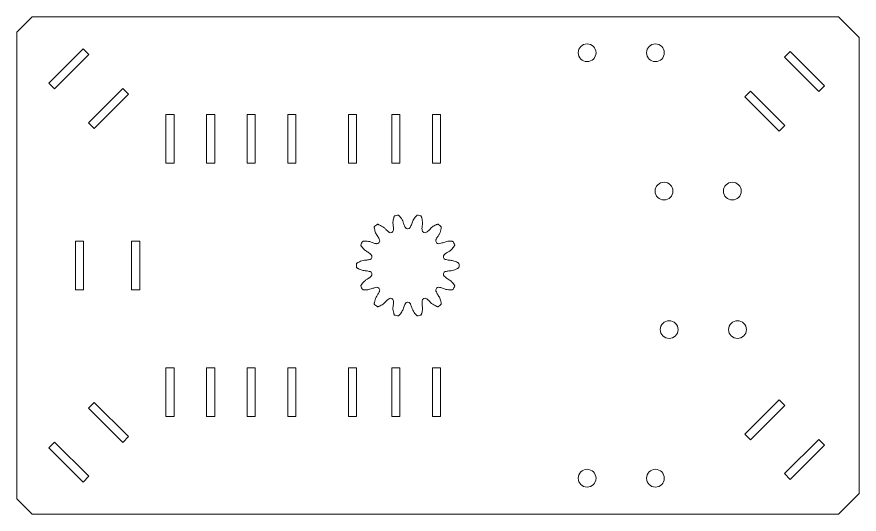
# Model space of a CAD drawing. Header units: inches. Extents: x 0.38 to 4.49, y 1.88 to 9.33.
# Drawn here: x 0.384 to 4.491, y 1.877 to 4.301 of the extents above; entities that cross this region are included whole.
import ezdxf

# ---------------------------------------------------------------- set-up
doc = ezdxf.new("R2010")
doc.units = ezdxf.units.IN
doc.header["$MEASUREMENT"] = 0
doc.layers.add('Layer 1', color=7, linetype='Continuous')

# ---------------------------------------------------------------- blocks, each defined once
blk = doc.blocks.new('block 4')
at = {"layer": 'Layer 1', "lineweight": 0}
blk.add_open_spline([(2.473, 3.0592), (2.4693, 3.0581), (2.4657, 3.0541), (2.465, 3.0503)], degree=3, dxfattribs=at)
blk = doc.blocks.new('block 5')
at = {"layer": 'Layer 1', "lineweight": 0}
blk.add_open_spline([(2.4645, 3.0479), (2.4646, 3.0485), (2.4649, 3.0497), (2.465, 3.0503)], degree=3, dxfattribs=at)
blk = doc.blocks.new('block 6')
at = {"layer": 'Layer 1', "lineweight": 0}
blk.add_open_spline([(2.4645, 3.0479), (2.4634, 3.0442), (2.4649, 3.039), (2.4679, 3.0364)], degree=3, dxfattribs=at)
blk = doc.blocks.new('block 7')
at = {"layer": 'Layer 1', "lineweight": 0}
blk.add_open_spline([(2.442, 2.9827), (2.4381, 2.9834), (2.4332, 2.9814), (2.4309, 2.9782)], degree=3, dxfattribs=at)
blk = doc.blocks.new('block 8')
at = {"layer": 'Layer 1', "lineweight": 0}
blk.add_open_spline([(2.4294, 2.9763), (2.4298, 2.9768), (2.4305, 2.9777), (2.4309, 2.9782)], degree=3, dxfattribs=at)
blk = doc.blocks.new('block 9')
at = {"layer": 'Layer 1', "lineweight": 0}
blk.add_open_spline([(2.4294, 2.9763), (2.4268, 2.9734), (2.4259, 2.9681), (2.4274, 2.9645)], degree=3, dxfattribs=at)
blk = doc.blocks.new('block 10')
at = {"layer": 'Layer 1', "lineweight": 0}
blk.add_open_spline([(2.3808, 2.9273), (2.3776, 2.9296), (2.3723, 2.9299), (2.3689, 2.928)], degree=3, dxfattribs=at)
blk = doc.blocks.new('block 11')
at = {"layer": 'Layer 1', "lineweight": 0}
blk.add_open_spline([(2.3667, 2.927), (2.3673, 2.9272), (2.3683, 2.9277), (2.3689, 2.928)], degree=3, dxfattribs=at)
blk = doc.blocks.new('block 12')
at = {"layer": 'Layer 1', "lineweight": 0}
blk.add_open_spline([(2.3667, 2.927), (2.3631, 2.9255), (2.36, 2.9211), (2.3598, 2.9172)], degree=3, dxfattribs=at)
blk = doc.blocks.new('block 13')
at = {"layer": 'Layer 1', "lineweight": 0}
blk.add_open_spline([(2.3017, 2.9039), (2.2998, 2.9074), (2.2951, 2.91), (2.2912, 2.9098)], degree=3, dxfattribs=at)
blk = doc.blocks.new('block 14')
at = {"layer": 'Layer 1', "lineweight": 0}
blk.add_open_spline([(2.2888, 2.9098), (2.2894, 2.9097), (2.2906, 2.9097), (2.2912, 2.9098)], degree=3, dxfattribs=at)
blk = doc.blocks.new('block 15')
at = {"layer": 'Layer 1', "lineweight": 0}
blk.add_open_spline([(2.2888, 2.9098), (2.2849, 2.91), (2.2802, 2.9074), (2.2784, 2.9039)], degree=3, dxfattribs=at)
blk = doc.blocks.new('block 16')
at = {"layer": 'Layer 1', "lineweight": 0}
blk.add_open_spline([(2.2202, 2.9172), (2.22, 2.9211), (2.2169, 2.9255), (2.2133, 2.927)], degree=3, dxfattribs=at)
blk = doc.blocks.new('block 17')
at = {"layer": 'Layer 1', "lineweight": 0}
blk.add_open_spline([(2.2112, 2.928), (2.2117, 2.9277), (2.2128, 2.9272), (2.2133, 2.927)], degree=3, dxfattribs=at)
blk = doc.blocks.new('block 18')
at = {"layer": 'Layer 1', "lineweight": 0}
blk.add_open_spline([(2.2112, 2.928), (2.2077, 2.9299), (2.2024, 2.9296), (2.1992, 2.9273)], degree=3, dxfattribs=at)
blk = doc.blocks.new('block 19')
at = {"layer": 'Layer 1', "lineweight": 0}
blk.add_open_spline([(2.1526, 2.9645), (2.1541, 2.9681), (2.1532, 2.9734), (2.1506, 2.9763)], degree=3, dxfattribs=at)
blk = doc.blocks.new('block 20')
at = {"layer": 'Layer 1', "lineweight": 0}
blk.add_open_spline([(2.1491, 2.9782), (2.1495, 2.9777), (2.1502, 2.9768), (2.1506, 2.9763)], degree=3, dxfattribs=at)
blk = doc.blocks.new('block 21')
at = {"layer": 'Layer 1', "lineweight": 0}
blk.add_open_spline([(2.1491, 2.9782), (2.1469, 2.9814), (2.1419, 2.9834), (2.138, 2.9827)], degree=3, dxfattribs=at)
blk = doc.blocks.new('block 22')
at = {"layer": 'Layer 1', "lineweight": 0}
blk.add_open_spline([(2.1122, 3.0364), (2.1151, 3.039), (2.1166, 3.0442), (2.1155, 3.0479)], degree=3, dxfattribs=at)
blk = doc.blocks.new('block 23')
at = {"layer": 'Layer 1', "lineweight": 0}
blk.add_open_spline([(2.115, 3.0503), (2.1151, 3.0497), (2.1154, 3.0485), (2.1155, 3.0479)], degree=3, dxfattribs=at)
blk = doc.blocks.new('block 24')
at = {"layer": 'Layer 1', "lineweight": 0}
blk.add_open_spline([(2.115, 3.0503), (2.1143, 3.0541), (2.1108, 3.0581), (2.107, 3.0592)], degree=3, dxfattribs=at)
blk = doc.blocks.new('block 25')
at = {"layer": 'Layer 1', "lineweight": 0}
blk.add_open_spline([(2.107, 3.1188), (2.1108, 3.1199), (2.1143, 3.1238), (2.115, 3.1277)], degree=3, dxfattribs=at)
blk = doc.blocks.new('block 26')
at = {"layer": 'Layer 1', "lineweight": 0}
blk.add_open_spline([(2.1155, 3.13), (2.1154, 3.1295), (2.1151, 3.1283), (2.115, 3.1277)], degree=3, dxfattribs=at)
blk = doc.blocks.new('block 27')
at = {"layer": 'Layer 1', "lineweight": 0}
blk.add_open_spline([(2.1155, 3.13), (2.1166, 3.1338), (2.1151, 3.1389), (2.1122, 3.1415)], degree=3, dxfattribs=at)
blk = doc.blocks.new('block 28')
at = {"layer": 'Layer 1', "lineweight": 0}
blk.add_open_spline([(2.138, 3.1953), (2.1419, 3.1946), (2.1469, 3.1966), (2.1491, 3.1998)], degree=3, dxfattribs=at)
blk = doc.blocks.new('block 29')
at = {"layer": 'Layer 1', "lineweight": 0}
blk.add_open_spline([(2.1506, 3.2017), (2.1502, 3.2012), (2.1495, 3.2003), (2.1491, 3.1998)], degree=3, dxfattribs=at)
blk = doc.blocks.new('block 30')
at = {"layer": 'Layer 1', "lineweight": 0}
blk.add_open_spline([(2.1506, 3.2017), (2.1532, 3.2046), (2.1541, 3.2099), (2.1526, 3.2135)], degree=3, dxfattribs=at)
blk = doc.blocks.new('block 31')
at = {"layer": 'Layer 1', "lineweight": 0}
blk.add_open_spline([(2.1992, 3.2507), (2.2024, 3.2484), (2.2077, 3.2481), (2.2112, 3.25)], degree=3, dxfattribs=at)
blk = doc.blocks.new('block 32')
at = {"layer": 'Layer 1', "lineweight": 0}
blk.add_open_spline([(2.2133, 3.251), (2.2128, 3.2507), (2.2117, 3.2502), (2.2112, 3.25)], degree=3, dxfattribs=at)
blk = doc.blocks.new('block 33')
at = {"layer": 'Layer 1', "lineweight": 0}
blk.add_open_spline([(2.2133, 3.251), (2.2169, 3.2525), (2.22, 3.2569), (2.2202, 3.2608)], degree=3, dxfattribs=at)
blk = doc.blocks.new('block 34')
at = {"layer": 'Layer 1', "lineweight": 0}
blk.add_open_spline([(2.2784, 3.2741), (2.2802, 3.2706), (2.2849, 3.268), (2.2888, 3.2682)], degree=3, dxfattribs=at)
blk = doc.blocks.new('block 35')
at = {"layer": 'Layer 1', "lineweight": 0}
blk.add_open_spline([(2.2912, 3.2682), (2.2906, 3.2682), (2.2894, 3.2682), (2.2888, 3.2682)], degree=3, dxfattribs=at)
blk = doc.blocks.new('block 36')
at = {"layer": 'Layer 1', "lineweight": 0}
blk.add_open_spline([(2.2912, 3.2682), (2.2951, 3.268), (2.2998, 3.2706), (2.3017, 3.2741)], degree=3, dxfattribs=at)
blk = doc.blocks.new('block 37')
at = {"layer": 'Layer 1', "lineweight": 0}
blk.add_open_spline([(2.3598, 3.2608), (2.36, 3.2569), (2.3631, 3.2525), (2.3667, 3.251)], degree=3, dxfattribs=at)
blk = doc.blocks.new('block 38')
at = {"layer": 'Layer 1', "lineweight": 0}
blk.add_open_spline([(2.3689, 3.25), (2.3683, 3.2502), (2.3673, 3.2507), (2.3667, 3.251)], degree=3, dxfattribs=at)
blk = doc.blocks.new('block 39')
at = {"layer": 'Layer 1', "lineweight": 0}
blk.add_open_spline([(2.3689, 3.25), (2.3723, 3.2481), (2.3776, 3.2484), (2.3808, 3.2507)], degree=3, dxfattribs=at)
blk = doc.blocks.new('block 40')
at = {"layer": 'Layer 1', "lineweight": 0}
blk.add_open_spline([(2.4274, 3.2135), (2.4259, 3.2099), (2.4268, 3.2046), (2.4294, 3.2017)], degree=3, dxfattribs=at)
blk = doc.blocks.new('block 41')
at = {"layer": 'Layer 1', "lineweight": 0}
blk.add_open_spline([(2.4309, 3.1998), (2.4305, 3.2003), (2.4298, 3.2012), (2.4294, 3.2017)], degree=3, dxfattribs=at)
blk = doc.blocks.new('block 42')
at = {"layer": 'Layer 1', "lineweight": 0}
blk.add_open_spline([(2.4309, 3.1998), (2.4332, 3.1966), (2.4381, 3.1946), (2.442, 3.1953)], degree=3, dxfattribs=at)
blk = doc.blocks.new('block 43')
at = {"layer": 'Layer 1', "lineweight": 0}
blk.add_open_spline([(2.4679, 3.1415), (2.4649, 3.1389), (2.4634, 3.1338), (2.4645, 3.13)], degree=3, dxfattribs=at)
blk = doc.blocks.new('block 44')
at = {"layer": 'Layer 1', "lineweight": 0}
blk.add_open_spline([(2.465, 3.1277), (2.4649, 3.1283), (2.4646, 3.1295), (2.4645, 3.13)], degree=3, dxfattribs=at)
blk = doc.blocks.new('block 45')
at = {"layer": 'Layer 1', "lineweight": 0}
blk.add_open_spline([(2.465, 3.1277), (2.4657, 3.1238), (2.4693, 3.1199), (2.473, 3.1188)], degree=3, dxfattribs=at)
blk = doc.blocks.new('block 46')
at = {"layer": 'Layer 1', "lineweight": 0}
blk.add_open_spline([(2.4291, 2.8907), (2.4211, 2.8945), (2.4131, 2.8982), (2.4064, 2.9038), (2.4031, 2.9065), (2.4001, 2.9098), (2.3971, 2.913), (2.3931, 2.9172), (2.3891, 2.9215), (2.3844, 2.9249), (2.3833, 2.9257), (2.382, 2.9265), (2.3808, 2.9273)], degree=3, knots=[0, 0, 0, 0, 1, 1, 1, 2, 2, 2, 3, 3, 3, 4, 4, 4, 4], dxfattribs=at)
blk = doc.blocks.new('block 47')
at = {"layer": 'Layer 1', "lineweight": 0}
blk.add_open_spline([(2.1509, 3.2872), (2.1589, 3.2835), (2.1669, 3.2797), (2.1736, 3.2742), (2.177, 3.2714), (2.18, 3.2682), (2.183, 3.265), (2.187, 3.2608), (2.1909, 3.2565), (2.1956, 3.2531), (2.1968, 3.2523), (2.198, 3.2515), (2.1992, 3.2507)], degree=3, knots=[0, 0, 0, 0, 1, 1, 1, 2, 2, 2, 3, 3, 3, 4, 4, 4, 4], dxfattribs=at)
blk = doc.blocks.new('block 48')
at = {"layer": 'Layer 1', "lineweight": 0}
blk.add_open_spline([(2.2218, 2.8566), (2.2197, 2.8652), (2.2176, 2.8738), (2.2178, 2.8825), (2.2179, 2.8869), (2.2185, 2.8912), (2.2191, 2.8956), (2.22, 2.9013), (2.2208, 2.9071), (2.2206, 2.9128), (2.2205, 2.9143), (2.2204, 2.9157), (2.2202, 2.9172)], degree=3, knots=[0, 0, 0, 0, 1, 1, 1, 2, 2, 2, 3, 3, 3, 4, 4, 4, 4], dxfattribs=at)
blk = doc.blocks.new('block 49')
at = {"layer": 'Layer 1', "lineweight": 0}
blk.add_open_spline([(2.3583, 3.3214), (2.3603, 3.3127), (2.3624, 3.3041), (2.3623, 3.2955), (2.3622, 3.2911), (2.3615, 3.2868), (2.3609, 3.2824), (2.3601, 3.2767), (2.3592, 3.2709), (2.3595, 3.2651), (2.3595, 3.2637), (2.3597, 3.2622), (2.3598, 3.2608)], degree=3, knots=[0, 0, 0, 0, 1, 1, 1, 2, 2, 2, 3, 3, 3, 4, 4, 4, 4], dxfattribs=at)
blk = doc.blocks.new('block 50')
at = {"layer": 'Layer 1', "lineweight": 0}
blk.add_open_spline([(2.4523, 3.2687), (2.4505, 3.2601), (2.4486, 3.2514), (2.4447, 3.2437), (2.4427, 3.2398), (2.4403, 3.2362), (2.4378, 3.2325), (2.4346, 3.2277), (2.4313, 3.2229), (2.429, 3.2176), (2.4285, 3.2162), (2.4279, 3.2149), (2.4274, 3.2135)], degree=3, knots=[0, 0, 0, 0, 1, 1, 1, 2, 2, 2, 3, 3, 3, 4, 4, 4, 4], dxfattribs=at)
blk = doc.blocks.new('block 51')
at = {"layer": 'Layer 1', "lineweight": 0}
blk.add_open_spline([(2.1277, 2.9092), (2.1296, 2.9179), (2.1315, 2.9266), (2.1354, 2.9343), (2.1373, 2.9382), (2.1398, 2.9418), (2.1422, 2.9455), (2.1455, 2.9503), (2.1488, 2.9551), (2.151, 2.9604), (2.1516, 2.9618), (2.1521, 2.9631), (2.1526, 2.9645)], degree=3, knots=[0, 0, 0, 0, 1, 1, 1, 2, 2, 2, 3, 3, 3, 4, 4, 4, 4], dxfattribs=at)
blk = doc.blocks.new('block 52')
at = {"layer": 'Layer 1', "lineweight": 0}
blk.add_open_spline([(2.5318, 3.0742), (2.5238, 3.0702), (2.5159, 3.0663), (2.5074, 3.0645), (2.5031, 3.0636), (2.4988, 3.0633), (2.4944, 3.0629), (2.4886, 3.0625), (2.4828, 3.062), (2.4772, 3.0605), (2.4758, 3.0601), (2.4744, 3.0596), (2.473, 3.0592)], degree=3, knots=[0, 0, 0, 0, 1, 1, 1, 2, 2, 2, 3, 3, 3, 4, 4, 4, 4], dxfattribs=at)
blk = doc.blocks.new('block 53')
at = {"layer": 'Layer 1', "lineweight": 0}
blk.add_open_spline([(2.0483, 3.1038), (2.0562, 3.1077), (2.0642, 3.1117), (2.0726, 3.1135), (2.0769, 3.1144), (2.0813, 3.1147), (2.0857, 3.115), (2.0915, 3.1155), (2.0973, 3.116), (2.1028, 3.1175), (2.1042, 3.1179), (2.1056, 3.1184), (2.107, 3.1188)], degree=3, knots=[0, 0, 0, 0, 1, 1, 1, 2, 2, 2, 3, 3, 3, 4, 4, 4, 4], dxfattribs=at)
blk = doc.blocks.new('block 54')
at = {"layer": 'Layer 1', "lineweight": 0}
blk.add_open_spline([(2.5014, 2.9707), (2.4925, 2.9706), (2.4837, 2.9705), (2.4752, 2.9726), (2.471, 2.9737), (2.4669, 2.9752), (2.4628, 2.9768), (2.4574, 2.9789), (2.452, 2.9811), (2.4463, 2.9821), (2.4449, 2.9823), (2.4434, 2.9825), (2.442, 2.9827)], degree=3, knots=[0, 0, 0, 0, 1, 1, 1, 2, 2, 2, 3, 3, 3, 4, 4, 4, 4], dxfattribs=at)
blk = doc.blocks.new('block 55')
at = {"layer": 'Layer 1', "lineweight": 0}
blk.add_open_spline([(2.0787, 3.2073), (2.0875, 3.2073), (2.0964, 3.2074), (2.1048, 3.2054), (2.109, 3.2043), (2.1131, 3.2027), (2.1172, 3.2011), (2.1226, 3.199), (2.1281, 3.1969), (2.1337, 3.1959), (2.1352, 3.1956), (2.1366, 3.1955), (2.138, 3.1953)], degree=3, knots=[0, 0, 0, 0, 1, 1, 1, 2, 2, 2, 3, 3, 3, 4, 4, 4, 4], dxfattribs=at)
blk = doc.blocks.new('block 56')
at = {"layer": 'Layer 1', "lineweight": 0}
blk.add_open_spline([(2.2507, 3.328), (2.2563, 3.3211), (2.2619, 3.3142), (2.2655, 3.3064), (2.2673, 3.3024), (2.2686, 3.2982), (2.27, 3.294), (2.2717, 3.2885), (2.2734, 3.2829), (2.2762, 3.2778), (2.2769, 3.2766), (2.2776, 3.2753), (2.2784, 3.2741)], degree=3, knots=[0, 0, 0, 0, 1, 1, 1, 2, 2, 2, 3, 3, 3, 4, 4, 4, 4], dxfattribs=at)
blk = doc.blocks.new('block 57')
at = {"layer": 'Layer 1', "lineweight": 0}
blk.add_open_spline([(2.3293, 2.85), (2.3237, 2.8569), (2.3181, 2.8637), (2.3145, 2.8716), (2.3127, 2.8756), (2.3114, 2.8797), (2.3101, 2.884), (2.3083, 2.8895), (2.3066, 2.8951), (2.3039, 2.9001), (2.3032, 2.9014), (2.3024, 2.9027), (2.3017, 2.9039)], degree=3, knots=[0, 0, 0, 0, 1, 1, 1, 2, 2, 2, 3, 3, 3, 4, 4, 4, 4], dxfattribs=at)
blk = doc.blocks.new('block 58')
at = {"layer": 'Layer 1', "lineweight": 0}
blk.add_open_spline([(2.0658, 2.9975), (2.0712, 3.0045), (2.0767, 3.0114), (2.0836, 3.0167), (2.087, 3.0194), (2.0908, 3.0216), (2.0946, 3.0238), (2.0996, 3.0267), (2.1046, 3.0297), (2.109, 3.0335), (2.1101, 3.0344), (2.1111, 3.0354), (2.1122, 3.0364)], degree=3, knots=[0, 0, 0, 0, 1, 1, 1, 2, 2, 2, 3, 3, 3, 4, 4, 4, 4], dxfattribs=at)
blk = doc.blocks.new('block 59')
at = {"layer": 'Layer 1', "lineweight": 0}
blk.add_open_spline([(2.5142, 3.1805), (2.5088, 3.1735), (2.5034, 3.1665), (2.4965, 3.1612), (2.4931, 3.1586), (2.4893, 3.1564), (2.4854, 3.1542), (2.4804, 3.1512), (2.4754, 3.1483), (2.471, 3.1445), (2.4699, 3.1436), (2.4689, 3.1426), (2.4679, 3.1415)], degree=3, knots=[0, 0, 0, 0, 1, 1, 1, 2, 2, 2, 3, 3, 3, 4, 4, 4, 4], dxfattribs=at)
blk = doc.blocks.new('block 60')
at = {"layer": 'Layer 1', "lineweight": 0}
blk.add_open_spline([(2.4679, 3.0364), (2.4729, 3.0324), (2.478, 3.0283), (2.4835, 3.0247), (2.489, 3.0211), (2.495, 3.0179), (2.5, 3.0136), (2.5055, 3.009), (2.5099, 3.0033), (2.5142, 2.9975)], degree=3, knots=[0, 0, 0, 0, 1, 1, 1, 2, 2, 2, 3, 3, 3, 3], dxfattribs=at)
blk = doc.blocks.new('block 61')
at = {"layer": 'Layer 1', "lineweight": 0}
blk.add_open_spline([(2.1122, 3.1415), (2.1071, 3.1456), (2.102, 3.1497), (2.0966, 3.1533), (2.091, 3.1569), (2.0851, 3.1601), (2.08, 3.1644), (2.0746, 3.1689), (2.0702, 3.1747), (2.0658, 3.1805)], degree=3, knots=[0, 0, 0, 0, 1, 1, 1, 2, 2, 2, 3, 3, 3, 3], dxfattribs=at)
blk = doc.blocks.new('block 62')
at = {"layer": 'Layer 1', "lineweight": 0}
blk.add_open_spline([(2.3808, 3.2507), (2.3859, 3.2547), (2.391, 3.2588), (2.3957, 3.2633), (2.4005, 3.2679), (2.405, 3.273), (2.4102, 3.277), (2.4159, 3.2813), (2.4225, 3.2842), (2.4291, 3.2872)], degree=3, knots=[0, 0, 0, 0, 1, 1, 1, 2, 2, 2, 3, 3, 3, 3], dxfattribs=at)
blk = doc.blocks.new('block 63')
at = {"layer": 'Layer 1', "lineweight": 0}
blk.add_open_spline([(2.1992, 2.9273), (2.1941, 2.9233), (2.189, 2.9192), (2.1843, 2.9147), (2.1795, 2.9101), (2.1751, 2.905), (2.1698, 2.901), (2.1641, 2.8967), (2.1575, 2.8937), (2.1509, 2.8907)], degree=3, knots=[0, 0, 0, 0, 1, 1, 1, 2, 2, 2, 3, 3, 3, 3], dxfattribs=at)
blk = doc.blocks.new('block 64')
at = {"layer": 'Layer 1', "lineweight": 0}
blk.add_open_spline([(2.138, 2.9827), (2.1317, 2.9813), (2.1254, 2.9798), (2.1192, 2.9778), (2.1128, 2.9758), (2.1066, 2.9731), (2.1002, 2.9718), (2.0932, 2.9704), (2.0859, 2.9706), (2.0787, 2.9707)], degree=3, knots=[0, 0, 0, 0, 1, 1, 1, 2, 2, 2, 3, 3, 3, 3], dxfattribs=at)
blk = doc.blocks.new('block 65')
at = {"layer": 'Layer 1', "lineweight": 0}
blk.add_open_spline([(2.442, 3.1953), (2.4483, 3.1967), (2.4547, 3.1981), (2.4609, 3.2002), (2.4672, 3.2022), (2.4734, 3.2049), (2.4799, 3.2062), (2.4868, 3.2076), (2.4941, 3.2074), (2.5014, 3.2073)], degree=3, knots=[0, 0, 0, 0, 1, 1, 1, 2, 2, 2, 3, 3, 3, 3], dxfattribs=at)
blk = doc.blocks.new('block 66')
at = {"layer": 'Layer 1', "lineweight": 0}
blk.add_open_spline([(2.2784, 2.9039), (2.2755, 2.8981), (2.2727, 2.8922), (2.2704, 2.8861), (2.2681, 2.8799), (2.2663, 2.8733), (2.2633, 2.8675), (2.26, 2.8612), (2.2554, 2.8556), (2.2507, 2.85)], degree=3, knots=[0, 0, 0, 0, 1, 1, 1, 2, 2, 2, 3, 3, 3, 3], dxfattribs=at)
blk = doc.blocks.new('block 67')
at = {"layer": 'Layer 1', "lineweight": 0}
blk.add_open_spline([(2.3017, 3.2741), (2.3045, 3.2799), (2.3073, 3.2858), (2.3096, 3.2919), (2.312, 3.2981), (2.3138, 3.3046), (2.3168, 3.3105), (2.32, 3.3168), (2.3247, 3.3224), (2.3293, 3.328)], degree=3, knots=[0, 0, 0, 0, 1, 1, 1, 2, 2, 2, 3, 3, 3, 3], dxfattribs=at)
blk = doc.blocks.new('block 68')
at = {"layer": 'Layer 1', "lineweight": 0}
blk.add_open_spline([(2.473, 3.1188), (2.4794, 3.1174), (2.4857, 3.1159), (2.4922, 3.115), (2.4988, 3.1141), (2.5055, 3.1138), (2.5119, 3.1122), (2.5188, 3.1104), (2.5253, 3.1071), (2.5318, 3.1038)], degree=3, knots=[0, 0, 0, 0, 1, 1, 1, 2, 2, 2, 3, 3, 3, 3], dxfattribs=at)
blk = doc.blocks.new('block 69')
at = {"layer": 'Layer 1', "lineweight": 0}
blk.add_open_spline([(2.107, 3.0592), (2.1007, 3.0606), (2.0943, 3.0621), (2.0878, 3.063), (2.0812, 3.0638), (2.0745, 3.0641), (2.0681, 3.0658), (2.0612, 3.0675), (2.0547, 3.0708), (2.0483, 3.0742)], degree=3, knots=[0, 0, 0, 0, 1, 1, 1, 2, 2, 2, 3, 3, 3, 3], dxfattribs=at)
blk = doc.blocks.new('block 70')
at = {"layer": 'Layer 1', "lineweight": 0}
blk.add_open_spline([(2.2202, 3.2608), (2.2202, 3.2673), (2.2202, 3.2738), (2.2196, 3.2803), (2.219, 3.2869), (2.2178, 3.2936), (2.218, 3.3002), (2.2182, 3.3073), (2.22, 3.3143), (2.2218, 3.3214)], degree=3, knots=[0, 0, 0, 0, 1, 1, 1, 2, 2, 2, 3, 3, 3, 3], dxfattribs=at)
blk = doc.blocks.new('block 71')
at = {"layer": 'Layer 1', "lineweight": 0}
blk.add_open_spline([(2.3598, 2.9172), (2.3598, 2.9107), (2.3598, 2.9042), (2.3604, 2.8977), (2.361, 2.891), (2.3622, 2.8844), (2.362, 2.8778), (2.3619, 2.8707), (2.3601, 2.8637), (2.3583, 2.8566)], degree=3, knots=[0, 0, 0, 0, 1, 1, 1, 2, 2, 2, 3, 3, 3, 3], dxfattribs=at)
blk = doc.blocks.new('block 72')
at = {"layer": 'Layer 1', "lineweight": 0}
blk.add_open_spline([(2.1526, 3.2135), (2.1498, 3.2194), (2.147, 3.2252), (2.1436, 3.2308), (2.1402, 3.2365), (2.1362, 3.242), (2.1335, 3.248), (2.1306, 3.2545), (2.1291, 3.2616), (2.1277, 3.2687)], degree=3, knots=[0, 0, 0, 0, 1, 1, 1, 2, 2, 2, 3, 3, 3, 3], dxfattribs=at)
blk = doc.blocks.new('block 73')
at = {"layer": 'Layer 1', "lineweight": 0}
blk.add_open_spline([(2.4274, 2.9645), (2.4303, 2.9586), (2.4331, 2.9528), (2.4364, 2.9472), (2.4398, 2.9414), (2.4438, 2.936), (2.4465, 2.93), (2.4495, 2.9235), (2.4509, 2.9164), (2.4523, 2.9092)], degree=3, knots=[0, 0, 0, 0, 1, 1, 1, 2, 2, 2, 3, 3, 3, 3], dxfattribs=at)
blk = doc.blocks.new('block 74')
at = {"layer": 'Layer 1', "lineweight": 0}
blk.add_open_spline([(2.0693, 3.2065), (2.0669, 3.202), (2.0626, 3.193), (2.0606, 3.1883)], degree=3, dxfattribs=at)
blk = doc.blocks.new('block 75')
at = {"layer": 'Layer 1', "lineweight": 0}
blk.add_open_spline([(2.0693, 3.2065), (2.0694, 3.2065), (2.0695, 3.2065), (2.0697, 3.2065), (2.07, 3.2065), (2.0704, 3.2066), (2.0708, 3.2066), (2.0714, 3.2067), (2.072, 3.2067), (2.0726, 3.2068), (2.0734, 3.2069), (2.0743, 3.207), (2.0752, 3.207), (2.0763, 3.2071), (2.0775, 3.2072), (2.0787, 3.2073)], degree=3, knots=[0, 0, 0, 0, 1, 1, 1, 2, 2, 2, 3, 3, 3, 4, 4, 4, 5, 5, 5, 5], dxfattribs=at)
blk = doc.blocks.new('block 76')
at = {"layer": 'Layer 1', "lineweight": 0}
blk.add_open_spline([(2.0658, 3.1805), (2.065, 3.1816), (2.0643, 3.1827), (2.0636, 3.1837), (2.0629, 3.1847), (2.0623, 3.1855), (2.0619, 3.1863), (2.0615, 3.1868), (2.0612, 3.1873), (2.061, 3.1876), (2.0608, 3.188), (2.0606, 3.1882), (2.0606, 3.1883)], degree=3, knots=[0, 0, 0, 0, 1, 1, 1, 2, 2, 2, 3, 3, 3, 4, 4, 4, 4], dxfattribs=at)
blk = doc.blocks.new('block 77')
at = {"layer": 'Layer 1', "lineweight": 0}
blk.add_open_spline([(2.5107, 2.9715), (2.5132, 2.976), (2.5175, 2.985), (2.5195, 2.9897)], degree=3, dxfattribs=at)
blk = doc.blocks.new('block 78')
at = {"layer": 'Layer 1', "lineweight": 0}
blk.add_open_spline([(2.5107, 2.9715), (2.5106, 2.9715), (2.5105, 2.9715), (2.5103, 2.9715), (2.5101, 2.9715), (2.5097, 2.9714), (2.5092, 2.9713), (2.5087, 2.9713), (2.5081, 2.9712), (2.5074, 2.9712), (2.5066, 2.9711), (2.5058, 2.971), (2.5049, 2.971), (2.5038, 2.9709), (2.5026, 2.9708), (2.5014, 2.9707)], degree=3, knots=[0, 0, 0, 0, 1, 1, 1, 2, 2, 2, 3, 3, 3, 4, 4, 4, 5, 5, 5, 5], dxfattribs=at)
blk = doc.blocks.new('block 79')
at = {"layer": 'Layer 1', "lineweight": 0}
blk.add_open_spline([(2.5142, 2.9975), (2.515, 2.9964), (2.5158, 2.9953), (2.5165, 2.9943), (2.5171, 2.9933), (2.5177, 2.9924), (2.5182, 2.9917), (2.5185, 2.9912), (2.5188, 2.9907), (2.519, 2.9904), (2.5192, 2.99), (2.5194, 2.9898), (2.5194, 2.9897)], degree=3, knots=[0, 0, 0, 0, 1, 1, 1, 2, 2, 2, 3, 3, 3, 4, 4, 4, 4], dxfattribs=at)
blk = doc.blocks.new('block 80')
at = {"layer": 'Layer 1', "lineweight": 0}
blk.add_open_spline([(2.2246, 2.8477), (2.2295, 2.8463), (2.2392, 2.8441), (2.2443, 2.8432)], degree=3, dxfattribs=at)
blk = doc.blocks.new('block 81')
at = {"layer": 'Layer 1', "lineweight": 0}
blk.add_open_spline([(2.2246, 2.8477), (2.2246, 2.8478), (2.2245, 2.8479), (2.2245, 2.8481), (2.2244, 2.8483), (2.2243, 2.8487), (2.2241, 2.8491), (2.2239, 2.8496), (2.2237, 2.8502), (2.2235, 2.8508), (2.2233, 2.8516), (2.223, 2.8524), (2.2228, 2.8533), (2.2224, 2.8543), (2.2221, 2.8555), (2.2218, 2.8566)], degree=3, knots=[0, 0, 0, 0, 1, 1, 1, 2, 2, 2, 3, 3, 3, 4, 4, 4, 5, 5, 5, 5], dxfattribs=at)
blk = doc.blocks.new('block 82')
at = {"layer": 'Layer 1', "lineweight": 0}
blk.add_open_spline([(2.2507, 2.85), (2.2498, 2.849), (2.2489, 2.848), (2.2481, 2.8471), (2.2473, 2.8463), (2.2466, 2.8455), (2.2459, 2.8449), (2.2455, 2.8444), (2.2451, 2.8441), (2.2448, 2.8438), (2.2445, 2.8435), (2.2443, 2.8433), (2.2443, 2.8432)], degree=3, knots=[0, 0, 0, 0, 1, 1, 1, 2, 2, 2, 3, 3, 3, 4, 4, 4, 4], dxfattribs=at)
blk = doc.blocks.new('block 83')
at = {"layer": 'Layer 1', "lineweight": 0}
blk.add_open_spline([(2.1264, 2.9), (2.1302, 2.8966), (2.138, 2.8904), (2.1422, 2.8874)], degree=3, dxfattribs=at)
blk = doc.blocks.new('block 84')
at = {"layer": 'Layer 1', "lineweight": 0}
blk.add_open_spline([(2.1264, 2.9), (2.1264, 2.9001), (2.1264, 2.9001), (2.1264, 2.9004), (2.1265, 2.9006), (2.1265, 2.901), (2.1266, 2.9015), (2.1266, 2.902), (2.1267, 2.9026), (2.1268, 2.9033), (2.1269, 2.904), (2.127, 2.9049), (2.1271, 2.9058), (2.1273, 2.9069), (2.1275, 2.9081), (2.1277, 2.9092)], degree=3, knots=[0, 0, 0, 0, 1, 1, 1, 2, 2, 2, 3, 3, 3, 4, 4, 4, 5, 5, 5, 5], dxfattribs=at)
blk = doc.blocks.new('block 85')
at = {"layer": 'Layer 1', "lineweight": 0}
blk.add_open_spline([(2.1509, 2.8907), (2.1497, 2.8902), (2.1484, 2.8897), (2.1473, 2.8893), (2.1462, 2.8889), (2.1452, 2.8885), (2.1444, 2.8882), (2.1438, 2.888), (2.1433, 2.8878), (2.1429, 2.8877), (2.1425, 2.8875), (2.1423, 2.8874), (2.1422, 2.8874)], degree=3, knots=[0, 0, 0, 0, 1, 1, 1, 2, 2, 2, 3, 3, 3, 4, 4, 4, 4], dxfattribs=at)
blk = doc.blocks.new('block 86')
at = {"layer": 'Layer 1', "lineweight": 0}
blk.add_open_spline([(2.4379, 2.8874), (2.442, 2.8904), (2.4498, 2.8966), (2.4537, 2.9)], degree=3, dxfattribs=at)
blk = doc.blocks.new('block 87')
at = {"layer": 'Layer 1', "lineweight": 0}
blk.add_open_spline([(2.4379, 2.8874), (2.4378, 2.8874), (2.4377, 2.8875), (2.4375, 2.8875), (2.4373, 2.8876), (2.4369, 2.8878), (2.4364, 2.8879), (2.436, 2.8881), (2.4354, 2.8883), (2.4348, 2.8885), (2.434, 2.8888), (2.4332, 2.8891), (2.4324, 2.8894), (2.4313, 2.8898), (2.4302, 2.8903), (2.4291, 2.8907)], degree=3, knots=[0, 0, 0, 0, 1, 1, 1, 2, 2, 2, 3, 3, 3, 4, 4, 4, 5, 5, 5, 5], dxfattribs=at)
blk = doc.blocks.new('block 88')
at = {"layer": 'Layer 1', "lineweight": 0}
blk.add_open_spline([(2.4523, 2.9092), (2.4526, 2.9079), (2.4528, 2.9066), (2.453, 2.9054), (2.4531, 2.9043), (2.4533, 2.9032), (2.4534, 2.9023), (2.4535, 2.9017), (2.4535, 2.9012), (2.4536, 2.9008), (2.4536, 2.9004), (2.4536, 2.9001), (2.4536, 2.9)], degree=3, knots=[0, 0, 0, 0, 1, 1, 1, 2, 2, 2, 3, 3, 3, 4, 4, 4, 4], dxfattribs=at)
blk = doc.blocks.new('block 89')
at = {"layer": 'Layer 1', "lineweight": 0}
blk.add_open_spline([(2.2443, 3.3348), (2.2392, 3.3339), (2.2295, 3.3317), (2.2246, 3.3303)], degree=3, dxfattribs=at)
blk = doc.blocks.new('block 90')
at = {"layer": 'Layer 1', "lineweight": 0}
blk.add_open_spline([(2.2443, 3.3348), (2.2443, 3.3347), (2.2444, 3.3347), (2.2446, 3.3345), (2.2447, 3.3343), (2.245, 3.334), (2.2453, 3.3337), (2.2457, 3.3333), (2.2461, 3.3329), (2.2466, 3.3324), (2.2471, 3.3319), (2.2477, 3.3312), (2.2483, 3.3306), (2.2491, 3.3297), (2.2499, 3.3289), (2.2507, 3.328)], degree=3, knots=[0, 0, 0, 0, 1, 1, 1, 2, 2, 2, 3, 3, 3, 4, 4, 4, 5, 5, 5, 5], dxfattribs=at)
blk = doc.blocks.new('block 91')
at = {"layer": 'Layer 1', "lineweight": 0}
blk.add_open_spline([(2.2218, 3.3214), (2.2221, 3.3226), (2.2225, 3.3239), (2.2229, 3.3251), (2.2232, 3.3262), (2.2235, 3.3272), (2.2238, 3.328), (2.224, 3.3286), (2.2242, 3.3291), (2.2243, 3.3295), (2.2245, 3.3299), (2.2246, 3.3302), (2.2246, 3.3302)], degree=3, knots=[0, 0, 0, 0, 1, 1, 1, 2, 2, 2, 3, 3, 3, 4, 4, 4, 4], dxfattribs=at)
blk = doc.blocks.new('block 92')
at = {"layer": 'Layer 1', "lineweight": 0}
blk.add_open_spline([(2.4537, 3.278), (2.4498, 3.2814), (2.442, 3.2876), (2.4379, 3.2906)], degree=3, dxfattribs=at)
blk = doc.blocks.new('block 93')
at = {"layer": 'Layer 1', "lineweight": 0}
blk.add_open_spline([(2.4537, 3.278), (2.4536, 3.2779), (2.4536, 3.2778), (2.4536, 3.2776), (2.4536, 3.2774), (2.4535, 3.277), (2.4535, 3.2765), (2.4534, 3.276), (2.4533, 3.2754), (2.4533, 3.2747), (2.4532, 3.274), (2.453, 3.2731), (2.4529, 3.2722), (2.4527, 3.2711), (2.4525, 3.2699), (2.4523, 3.2687)], degree=3, knots=[0, 0, 0, 0, 1, 1, 1, 2, 2, 2, 3, 3, 3, 4, 4, 4, 5, 5, 5, 5], dxfattribs=at)
blk = doc.blocks.new('block 94')
at = {"layer": 'Layer 1', "lineweight": 0}
blk.add_open_spline([(2.4291, 3.2872), (2.4304, 3.2877), (2.4316, 3.2883), (2.4328, 3.2887), (2.4338, 3.2891), (2.4348, 3.2895), (2.4356, 3.2898), (2.4362, 3.29), (2.4367, 3.2902), (2.4371, 3.2903), (2.4375, 3.2904), (2.4378, 3.2905), (2.4378, 3.2906)], degree=3, knots=[0, 0, 0, 0, 1, 1, 1, 2, 2, 2, 3, 3, 3, 4, 4, 4, 4], dxfattribs=at)
blk = doc.blocks.new('block 95')
at = {"layer": 'Layer 1', "lineweight": 0}
blk.add_open_spline([(2.0402, 3.0991), (2.04, 3.094), (2.04, 3.084), (2.0402, 3.0789)], degree=3, dxfattribs=at)
blk = doc.blocks.new('block 96')
at = {"layer": 'Layer 1', "lineweight": 0}
blk.add_open_spline([(2.0402, 3.0991), (2.0403, 3.0991), (2.0404, 3.0992), (2.0406, 3.0993), (2.0408, 3.0994), (2.0411, 3.0996), (2.0415, 3.0999), (2.0419, 3.1002), (2.0425, 3.1005), (2.043, 3.1008), (2.0437, 3.1012), (2.0444, 3.1017), (2.0452, 3.1021), (2.0462, 3.1027), (2.0472, 3.1032), (2.0483, 3.1038)], degree=3, knots=[0, 0, 0, 0, 1, 1, 1, 2, 2, 2, 3, 3, 3, 4, 4, 4, 5, 5, 5, 5], dxfattribs=at)
blk = doc.blocks.new('block 97')
at = {"layer": 'Layer 1', "lineweight": 0}
blk.add_open_spline([(2.0483, 3.0742), (2.0471, 3.0748), (2.046, 3.0755), (2.0449, 3.0761), (2.0439, 3.0766), (2.043, 3.0772), (2.0422, 3.0777), (2.0417, 3.078), (2.0412, 3.0783), (2.0409, 3.0785), (2.0405, 3.0787), (2.0403, 3.0788), (2.0403, 3.0789)], degree=3, knots=[0, 0, 0, 0, 1, 1, 1, 2, 2, 2, 3, 3, 3, 4, 4, 4, 4], dxfattribs=at)
blk = doc.blocks.new('block 98')
at = {"layer": 'Layer 1', "lineweight": 0}
blk.add_open_spline([(2.5195, 3.1883), (2.5175, 3.193), (2.5132, 3.202), (2.5107, 3.2065)], degree=3, dxfattribs=at)
blk = doc.blocks.new('block 99')
at = {"layer": 'Layer 1', "lineweight": 0}
blk.add_open_spline([(2.5195, 3.1883), (2.5194, 3.1882), (2.5194, 3.1882), (2.5192, 3.1879), (2.5191, 3.1877), (2.5189, 3.1874), (2.5186, 3.187), (2.5184, 3.1866), (2.518, 3.1861), (2.5177, 3.1855), (2.5173, 3.1848), (2.5168, 3.1841), (2.5163, 3.1834), (2.5156, 3.1825), (2.5149, 3.1815), (2.5142, 3.1805)], degree=3, knots=[0, 0, 0, 0, 1, 1, 1, 2, 2, 2, 3, 3, 3, 4, 4, 4, 5, 5, 5, 5], dxfattribs=at)
blk = doc.blocks.new('block 100')
at = {"layer": 'Layer 1', "lineweight": 0}
blk.add_open_spline([(2.5014, 3.2073), (2.5027, 3.2072), (2.504, 3.2071), (2.5053, 3.207), (2.5064, 3.2069), (2.5075, 3.2068), (2.5083, 3.2067), (2.509, 3.2067), (2.5095, 3.2066), (2.5099, 3.2065), (2.5103, 3.2065), (2.5106, 3.2065), (2.5107, 3.2065)], degree=3, knots=[0, 0, 0, 0, 1, 1, 1, 2, 2, 2, 3, 3, 3, 4, 4, 4, 4], dxfattribs=at)
blk = doc.blocks.new('block 101')
at = {"layer": 'Layer 1', "lineweight": 0}
blk.add_open_spline([(2.3554, 3.3303), (2.3505, 3.3317), (2.3408, 3.3339), (2.3358, 3.3348)], degree=3, dxfattribs=at)
blk = doc.blocks.new('block 102')
at = {"layer": 'Layer 1', "lineweight": 0}
blk.add_open_spline([(2.3554, 3.3303), (2.3555, 3.3302), (2.3555, 3.3301), (2.3556, 3.3299), (2.3557, 3.3297), (2.3558, 3.3293), (2.3559, 3.3288), (2.3561, 3.3284), (2.3563, 3.3278), (2.3565, 3.3272), (2.3567, 3.3264), (2.357, 3.3256), (2.3573, 3.3247), (2.3576, 3.3237), (2.3579, 3.3225), (2.3583, 3.3214)], degree=3, knots=[0, 0, 0, 0, 1, 1, 1, 2, 2, 2, 3, 3, 3, 4, 4, 4, 5, 5, 5, 5], dxfattribs=at)
blk = doc.blocks.new('block 103')
at = {"layer": 'Layer 1', "lineweight": 0}
blk.add_open_spline([(2.3293, 3.328), (2.3302, 3.329), (2.3311, 3.3299), (2.332, 3.3309), (2.3327, 3.3317), (2.3335, 3.3325), (2.3341, 3.3331), (2.3345, 3.3335), (2.3349, 3.3339), (2.3352, 3.3342), (2.3355, 3.3345), (2.3357, 3.3347), (2.3357, 3.3347)], degree=3, knots=[0, 0, 0, 0, 1, 1, 1, 2, 2, 2, 3, 3, 3, 4, 4, 4, 4], dxfattribs=at)
blk = doc.blocks.new('block 104')
at = {"layer": 'Layer 1', "lineweight": 0}
blk.add_open_spline([(2.0606, 2.9897), (2.0626, 2.985), (2.0669, 2.976), (2.0693, 2.9715)], degree=3, dxfattribs=at)
blk = doc.blocks.new('block 105')
at = {"layer": 'Layer 1', "lineweight": 0}
blk.add_open_spline([(2.0606, 2.9897), (2.0606, 2.9898), (2.0607, 2.9898), (2.0608, 2.99), (2.0609, 2.9902), (2.0611, 2.9906), (2.0614, 2.991), (2.0617, 2.9914), (2.062, 2.9919), (2.0624, 2.9925), (2.0628, 2.9931), (2.0633, 2.9938), (2.0638, 2.9946), (2.0644, 2.9955), (2.0651, 2.9965), (2.0658, 2.9975)], degree=3, knots=[0, 0, 0, 0, 1, 1, 1, 2, 2, 2, 3, 3, 3, 4, 4, 4, 5, 5, 5, 5], dxfattribs=at)
blk = doc.blocks.new('block 106')
at = {"layer": 'Layer 1', "lineweight": 0}
blk.add_open_spline([(2.0787, 2.9707), (2.0773, 2.9708), (2.076, 2.9709), (2.0748, 2.971), (2.0736, 2.9711), (2.0726, 2.9712), (2.0717, 2.9713), (2.0711, 2.9713), (2.0705, 2.9714), (2.0701, 2.9714), (2.0697, 2.9715), (2.0694, 2.9715), (2.0694, 2.9715)], degree=3, knots=[0, 0, 0, 0, 1, 1, 1, 2, 2, 2, 3, 3, 3, 4, 4, 4, 4], dxfattribs=at)
blk = doc.blocks.new('block 107')
at = {"layer": 'Layer 1', "lineweight": 0}
blk.add_open_spline([(2.1422, 3.2906), (2.138, 3.2876), (2.1302, 3.2814), (2.1264, 3.278)], degree=3, dxfattribs=at)
blk = doc.blocks.new('block 108')
at = {"layer": 'Layer 1', "lineweight": 0}
blk.add_open_spline([(2.1422, 3.2906), (2.1422, 3.2906), (2.1423, 3.2905), (2.1425, 3.2904), (2.1428, 3.2904), (2.1431, 3.2902), (2.1436, 3.2901), (2.1441, 3.2899), (2.1446, 3.2897), (2.1453, 3.2895), (2.146, 3.2892), (2.1468, 3.2889), (2.1476, 3.2885), (2.1487, 3.2881), (2.1498, 3.2877), (2.1509, 3.2872)], degree=3, knots=[0, 0, 0, 0, 1, 1, 1, 2, 2, 2, 3, 3, 3, 4, 4, 4, 5, 5, 5, 5], dxfattribs=at)
blk = doc.blocks.new('block 109')
at = {"layer": 'Layer 1', "lineweight": 0}
blk.add_open_spline([(2.1277, 3.2687), (2.1275, 3.27), (2.1273, 3.2714), (2.1271, 3.2726), (2.1269, 3.2737), (2.1268, 3.2748), (2.1267, 3.2756), (2.1266, 3.2763), (2.1265, 3.2768), (2.1265, 3.2772), (2.1264, 3.2776), (2.1264, 3.2779), (2.1264, 3.278)], degree=3, knots=[0, 0, 0, 0, 1, 1, 1, 2, 2, 2, 3, 3, 3, 4, 4, 4, 4], dxfattribs=at)
blk = doc.blocks.new('block 110')
at = {"layer": 'Layer 1', "lineweight": 0}
blk.add_open_spline([(2.3358, 2.8432), (2.3408, 2.8441), (2.3505, 2.8463), (2.3554, 2.8477)], degree=3, dxfattribs=at)
blk = doc.blocks.new('block 111')
at = {"layer": 'Layer 1', "lineweight": 0}
blk.add_open_spline([(2.3358, 2.8432), (2.3357, 2.8433), (2.3356, 2.8433), (2.3355, 2.8435), (2.3353, 2.8437), (2.335, 2.844), (2.3347, 2.8443), (2.3343, 2.8447), (2.3339, 2.8451), (2.3335, 2.8456), (2.3329, 2.8461), (2.3323, 2.8467), (2.3317, 2.8474), (2.3309, 2.8482), (2.3301, 2.8491), (2.3293, 2.85)], degree=3, knots=[0, 0, 0, 0, 1, 1, 1, 2, 2, 2, 3, 3, 3, 4, 4, 4, 5, 5, 5, 5], dxfattribs=at)
blk = doc.blocks.new('block 112')
at = {"layer": 'Layer 1', "lineweight": 0}
blk.add_open_spline([(2.3583, 2.8566), (2.3579, 2.8553), (2.3575, 2.8541), (2.3572, 2.8529), (2.3568, 2.8518), (2.3565, 2.8508), (2.3562, 2.85), (2.356, 2.8494), (2.3558, 2.8488), (2.3557, 2.8485), (2.3556, 2.8481), (2.3555, 2.8478), (2.3554, 2.8477)], degree=3, knots=[0, 0, 0, 0, 1, 1, 1, 2, 2, 2, 3, 3, 3, 4, 4, 4, 4], dxfattribs=at)
blk = doc.blocks.new('block 113')
at = {"layer": 'Layer 1', "lineweight": 0}
blk.add_open_spline([(2.5398, 3.0789), (2.5401, 3.084), (2.5401, 3.094), (2.5398, 3.0991)], degree=3, dxfattribs=at)
blk = doc.blocks.new('block 114')
at = {"layer": 'Layer 1', "lineweight": 0}
blk.add_open_spline([(2.5398, 3.0789), (2.5397, 3.0789), (2.5397, 3.0788), (2.5395, 3.0787), (2.5393, 3.0786), (2.5389, 3.0783), (2.5385, 3.0781), (2.5381, 3.0778), (2.5376, 3.0775), (2.537, 3.0772), (2.5363, 3.0768), (2.5356, 3.0763), (2.5348, 3.0759), (2.5338, 3.0753), (2.5328, 3.0747), (2.5318, 3.0742)], degree=3, knots=[0, 0, 0, 0, 1, 1, 1, 2, 2, 2, 3, 3, 3, 4, 4, 4, 5, 5, 5, 5], dxfattribs=at)
blk = doc.blocks.new('block 115')
at = {"layer": 'Layer 1', "lineweight": 0}
blk.add_open_spline([(2.5318, 3.1038), (2.5329, 3.1032), (2.5341, 3.1025), (2.5352, 3.1019), (2.5361, 3.1013), (2.537, 3.1008), (2.5378, 3.1003), (2.5383, 3.1), (2.5388, 3.0997), (2.5391, 3.0995), (2.5395, 3.0993), (2.5397, 3.0992), (2.5398, 3.0991)], degree=3, knots=[0, 0, 0, 0, 1, 1, 1, 2, 2, 2, 3, 3, 3, 4, 4, 4, 4], dxfattribs=at)
blk = doc.blocks.new('block 3')
at = {"layer": 'Layer 1'}
for name in ['block 91', 'block 89', 'block 90', 'block 56', 'block 67', 'block 103', 'block 101', 'block 102', 'block 107', 'block 108', 'block 47', 'block 70', 'block 49', 'block 62', 'block 94', 'block 92', 'block 109', 'block 72', 'block 31', 'block 32', 'block 33', 'block 34', 'block 35', 'block 36', 'block 37', 'block 38', 'block 39', 'block 50', 'block 93', 'block 74', 'block 75', 'block 55', 'block 30', 'block 40', 'block 65', 'block 100', 'block 98', 'block 76', 'block 61', 'block 28', 'block 29', 'block 41', 'block 42', 'block 59', 'block 99', 'block 25', 'block 27', 'block 26', 'block 43', 'block 44', 'block 45', 'block 95', 'block 96', 'block 53', 'block 68', 'block 115', 'block 113', 'block 97', 'block 69', 'block 24', 'block 22', 'block 23', 'block 6', 'block 5', 'block 4', 'block 52', 'block 114', 'block 58', 'block 60', 'block 105', 'block 104', 'block 106', 'block 64', 'block 51', 'block 21', 'block 20', 'block 19', 'block 9', 'block 73', 'block 8', 'block 7', 'block 54', 'block 78', 'block 77', 'block 79', 'block 63', 'block 18', 'block 17', 'block 16', 'block 48', 'block 71', 'block 12', 'block 11', 'block 10', 'block 46', 'block 84', 'block 83', 'block 85', 'block 66', 'block 15', 'block 14', 'block 13', 'block 57', 'block 87', 'block 86', 'block 88', 'block 81', 'block 80', 'block 82', 'block 111', 'block 110', 'block 112']:
    blk.add_blockref(name, (0, 0), dxfattribs=at)
blk = doc.blocks.new('block 2')
at = {"layer": 'Layer 1', "lineweight": 0}
for points in [[(0.4593, 4.3006), (0.3843, 4.2257)], [(4.3907, 4.3006), (0.4593, 4.3006)], [(4.4907, 4.2007), (4.3907, 4.3006)], [(0.3843, 4.2257), (0.3843, 1.9523)], [(4.4907, 4.2007), (4.4907, 1.9773)], [(0.7078, 4.1442), (0.7357, 4.1164), (0.5686, 3.9494), (0.5408, 3.9772), (0.7078, 4.1442)], [(4.3218, 3.9646), (4.294, 3.9367), (4.1269, 4.1038), (4.1548, 4.1316), (4.3218, 3.9646)], [(0.901, 3.9511), (0.9288, 3.9232), (0.7618, 3.7562), (0.734, 3.784), (0.901, 3.9511)], [(4.1286, 3.7714), (4.1008, 3.7436), (3.9338, 3.9106), (3.9616, 3.9384), (4.1286, 3.7714)], [(1.1505, 3.5879), (1.1111, 3.5879), (1.1111, 3.8241), (1.1505, 3.8241), (1.1505, 3.5879)], [(1.3489, 3.5879), (1.3095, 3.5879), (1.3095, 3.8241), (1.3489, 3.8241), (1.3489, 3.5879)], [(1.5463, 3.5879), (1.5069, 3.5879), (1.5069, 3.8241), (1.5463, 3.8241), (1.5463, 3.5879)], [(1.7447, 3.5879), (1.7053, 3.5879), (1.7053, 3.8241), (1.7447, 3.8241), (1.7447, 3.5879)], [(2.04, 3.5879), (2.0006, 3.5879), (2.0006, 3.8241), (2.04, 3.8241), (2.04, 3.5879)], [(2.2517, 3.5879), (2.2123, 3.5879), (2.2123, 3.8241), (2.2517, 3.8241), (2.2517, 3.5879)], [(2.4501, 3.5879), (2.4107, 3.5879), (2.4107, 3.8241), (2.4501, 3.8241), (2.4501, 3.5879)], [(0.6706, 3.2071), (0.71, 3.2071), (0.71, 2.9709), (0.6706, 2.9709), (0.6706, 3.2071)], [(0.9438, 3.2071), (0.9832, 3.2071), (0.9832, 2.9709), (0.9438, 2.9709), (0.9438, 3.2071)], [(1.1505, 2.3539), (1.1111, 2.3539), (1.1111, 2.5901), (1.1505, 2.5901), (1.1505, 2.3539)], [(1.3489, 2.3539), (1.3095, 2.3539), (1.3095, 2.5901), (1.3489, 2.5901), (1.3489, 2.3539)], [(1.5463, 2.3539), (1.5069, 2.3539), (1.5069, 2.5901), (1.5463, 2.5901), (1.5463, 2.3539)], [(1.7447, 2.3539), (1.7053, 2.3539), (1.7053, 2.5901), (1.7447, 2.5901), (1.7447, 2.3539)], [(2.04, 2.3539), (2.0006, 2.3539), (2.0006, 2.5901), (2.04, 2.5901), (2.04, 2.3539)], [(2.2517, 2.3539), (2.2123, 2.3539), (2.2123, 2.5901), (2.2517, 2.5901), (2.2517, 2.3539)], [(2.4501, 2.3539), (2.4107, 2.3539), (2.4107, 2.5901), (2.4501, 2.5901), (2.4501, 2.3539)], [(3.9615, 2.2399), (3.9336, 2.2678), (4.1007, 2.4348), (4.1285, 2.407), (3.9615, 2.2399)], [(0.7339, 2.3941), (0.7617, 2.4219), (0.9287, 2.2549), (0.9009, 2.2271), (0.7339, 2.3941)], [(0.5407, 2.2009), (0.5685, 2.2287), (0.7356, 2.0617), (0.7077, 2.0339), (0.5407, 2.2009)], [(4.1546, 2.0467), (4.1268, 2.0746), (4.2939, 2.2416), (4.3217, 2.2138), (4.1546, 2.0467)], [(4.3907, 1.8773), (4.4907, 1.9773)], [(0.3843, 1.9523), (0.4593, 1.8773)], [(0.4593, 1.8773), (4.3907, 1.8773)]]:
    blk.add_lwpolyline(points, dxfattribs=at)
for points in [[(3.2078, 4.1257), (3.2078, 4.1017), (3.1884, 4.0823), (3.1645, 4.0823), (3.1405, 4.0823), (3.1211, 4.1017), (3.1211, 4.1257), (3.1211, 4.1496), (3.1405, 4.169), (3.1645, 4.169), (3.1884, 4.169), (3.2078, 4.1496), (3.2078, 4.1257)], [(3.5409, 4.1257), (3.5409, 4.1017), (3.5214, 4.0823), (3.4975, 4.0823), (3.4736, 4.0823), (3.4542, 4.1017), (3.4542, 4.1257), (3.4542, 4.1496), (3.4736, 4.169), (3.4975, 4.169), (3.5214, 4.169), (3.5409, 4.1496), (3.5409, 4.1257)], [(3.5828, 3.4515), (3.5828, 3.4276), (3.5634, 3.4082), (3.5395, 3.4082), (3.5155, 3.4082), (3.4961, 3.4276), (3.4961, 3.4515), (3.4961, 3.4754), (3.5155, 3.4948), (3.5395, 3.4948), (3.5634, 3.4948), (3.5828, 3.4754), (3.5828, 3.4515)], [(3.9159, 3.4515), (3.9159, 3.4276), (3.8964, 3.4082), (3.8725, 3.4082), (3.8486, 3.4082), (3.8292, 3.4276), (3.8292, 3.4515), (3.8292, 3.4754), (3.8486, 3.4948), (3.8725, 3.4948), (3.8964, 3.4948), (3.9159, 3.4754), (3.9159, 3.4515)], [(3.6078, 2.7765), (3.6078, 2.7526), (3.5884, 2.7332), (3.5645, 2.7332), (3.5405, 2.7332), (3.5211, 2.7526), (3.5211, 2.7765), (3.5211, 2.8004), (3.5405, 2.8198), (3.5645, 2.8198), (3.5884, 2.8198), (3.6078, 2.8004), (3.6078, 2.7765)], [(3.9409, 2.7765), (3.9409, 2.7526), (3.9215, 2.7332), (3.8975, 2.7332), (3.8736, 2.7332), (3.8542, 2.7526), (3.8542, 2.7765), (3.8542, 2.8004), (3.8736, 2.8198), (3.8975, 2.8198), (3.9215, 2.8198), (3.9409, 2.8004), (3.9409, 2.7765)], [(3.2078, 2.0523), (3.2078, 2.0284), (3.1884, 2.009), (3.1645, 2.009), (3.1405, 2.009), (3.1211, 2.0284), (3.1211, 2.0523), (3.1211, 2.0763), (3.1405, 2.0957), (3.1645, 2.0957), (3.1884, 2.0957), (3.2078, 2.0763), (3.2078, 2.0523)], [(3.5409, 2.0523), (3.5409, 2.0284), (3.5214, 2.009), (3.4975, 2.009), (3.4736, 2.009), (3.4542, 2.0284), (3.4542, 2.0523), (3.4542, 2.0763), (3.4736, 2.0957), (3.4975, 2.0957), (3.5214, 2.0957), (3.5409, 2.0763), (3.5409, 2.0523)]]:
    blk.add_open_spline(points, degree=3, knots=[0, 0, 0, 0, 1, 1, 1, 2, 2, 2, 3, 3, 3, 4, 4, 4, 4], dxfattribs=at)
at = {"layer": 'Layer 1'}
blk.add_blockref('block 3', (0, 0), dxfattribs=at)

msp = doc.modelspace()

# ---------------------------------------------------------------- block references
at = {"layer": 'Layer 1'}
msp.add_blockref('block 2', (0, 0), dxfattribs=at)

doc.saveas('drawing.dxf')
